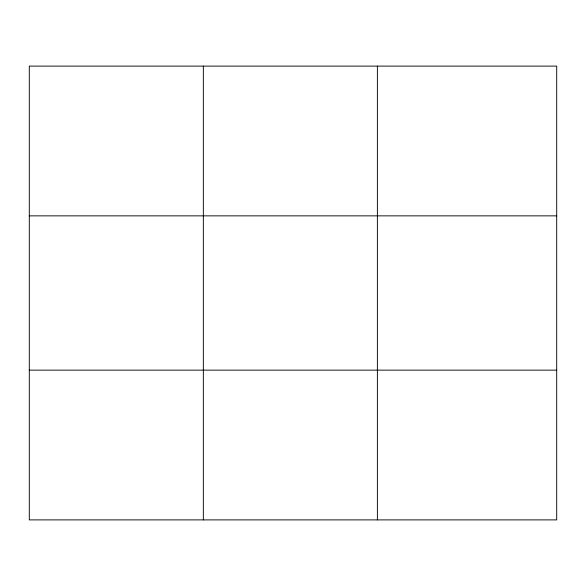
<?xml version="1.0" encoding="UTF-8"?>
<svg xmlns="http://www.w3.org/2000/svg" width="586" height="586" viewBox="0 0 586 586"><rect width="100%" height="100%" fill="white"/><g stroke="black" fill="none" stroke-linecap="round" stroke-linejoin="round"><path stroke-width="0.88" d="M203.342 66.108L203.342 519.892M377.384 66.108L377.384 519.892M556.7 370.14L556.7 519.892L29.3 519.892L29.3 66.108L556.7 66.108L556.7 370.14L29.3 370.14M29.3 215.86L556.7 215.86"/></g></svg>
